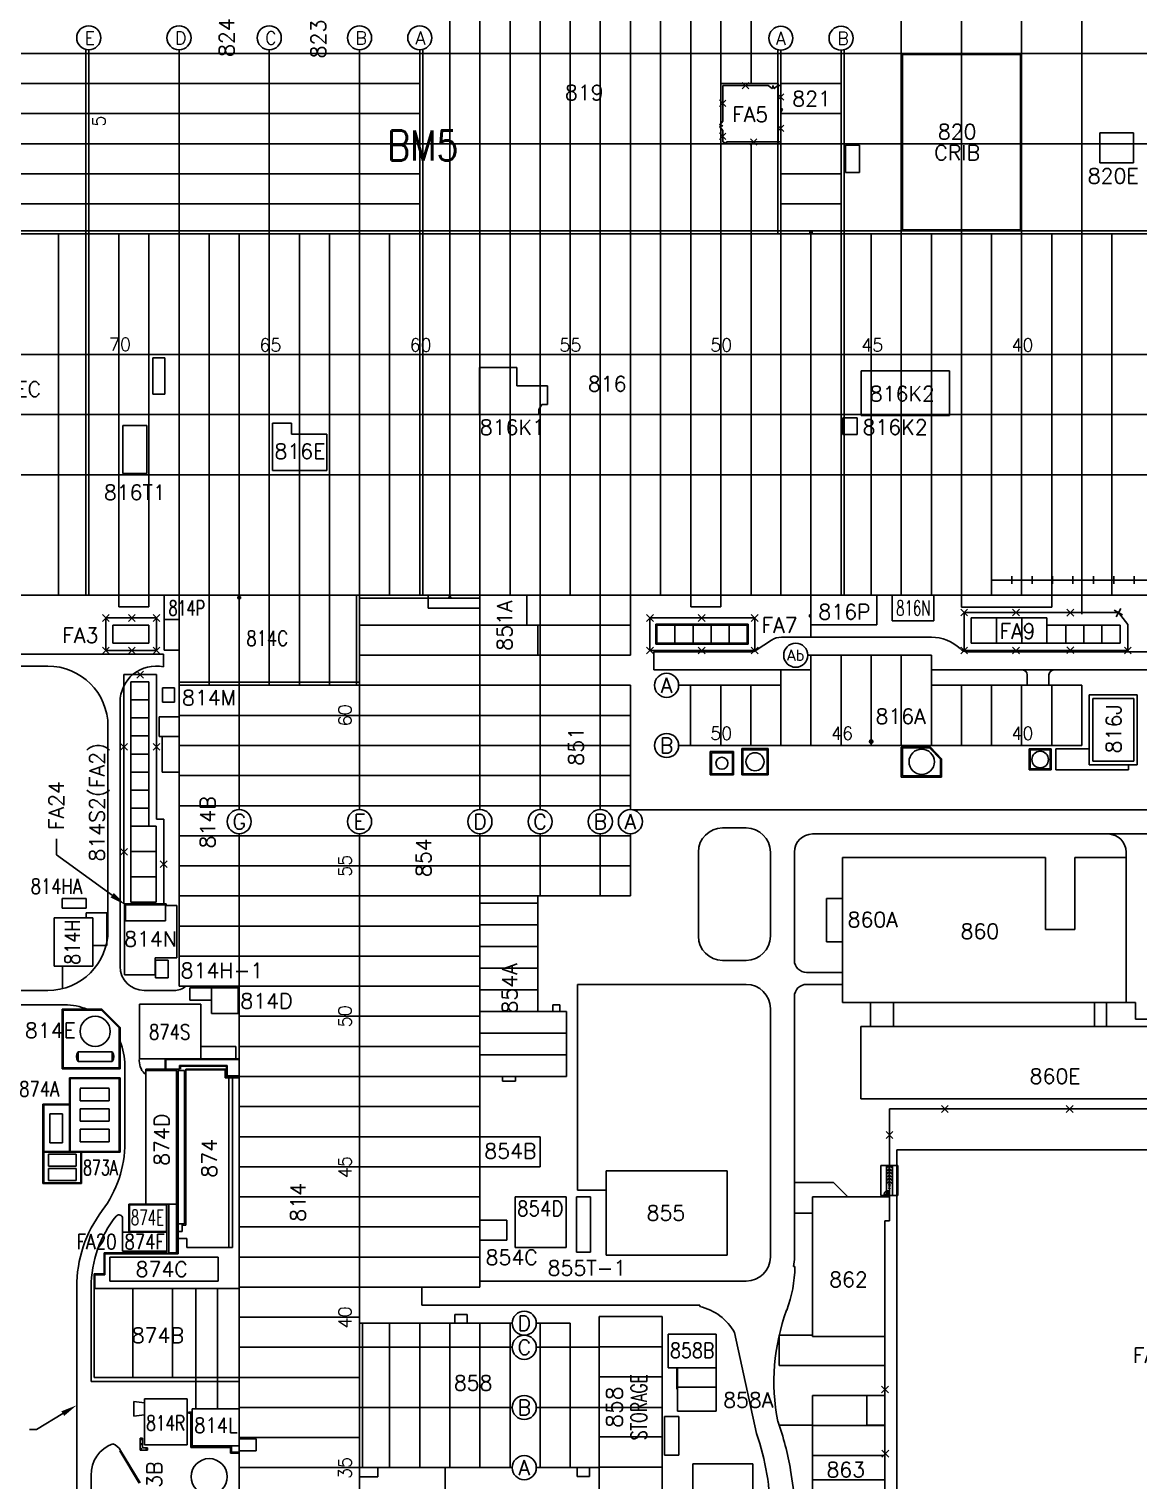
# Model space of a CAD drawing. Extents: x -16413 to 78405, y -232 to 83089.
# Drawn here: x 21473 to 32538, y 52197 to 66673 of the extents above; entities that cross this region are included whole.
import ezdxf
from ezdxf.enums import TextEntityAlignment as Align

# ---------------------------------------------------------------- set-up
doc = ezdxf.new("R2010")
doc.units = 0
doc.header["$LTSCALE"] = 350
doc.header["$MEASUREMENT"] = 0
for name, pattern in [('BACKGROUND$0$DASHED', [0.75, 0.5, -0.25]), ('CV0', [1, 1]), ('CV34', [1, 1])]:
    doc.linetypes.add(name, pattern=pattern)
doc.layers.get('0').update_dxf_attribs({"color": 3, "linetype": 'CONTINUOUS'})
doc.layers.add('BACKGROUND', color=7, linetype='CONTINUOUS')
doc.styles.add('SIMPLEX', font='SIMPLEX')

# ---------------------------------------------------------------- blocks, each defined once
blk = doc.blocks.new('RR', base_point=(-429.5, 670.3))
blk.add_line((-429.5, 674.1), (-429.5, 666.6))

msp = doc.modelspace()

# ---------------------------------------------------------------- linework, layer by layer
at = {"layer": 'BACKGROUND'}
for p, q in [((25668, 74530), (25668, 61030)), ((25968, 74530), (25968, 58891)), ((26268, 74530), (26268, 61030)), ((26568, 74530), (26568, 58891)), ((26868, 73930), (26868, 61030)), ((27168, 73930), (27168, 58891)), ((27468, 73930), (27468, 60430)), ((27768, 73930), (27768, 61030)), ((30168, 64630), (30168, 70930)), ((30768, 60910), (30768, 69130)), ((31368, 61030), (31368, 69130)), ((31968, 61030), (31968, 69130)), ((28071, 60914), (28071, 67329)), ((28371, 60914), (28371, 67445)), ((28671, 66130), (28671, 67445)), ((22038, 61030), (22038, 66469)), ((22068, 66465), (22068, 61030)), ((22968, 66465), (22968, 61030)), ((23868, 66465), (23868, 60130)), ((24768, 66465), (24768, 58891)), ((25368, 66465), (25368, 61030)), ((25368, 66465), (25368, 64630)), ((25398, 66469), (25398, 61030)), ((28938, 66465), (28938, 64630)), ((28968, 66462), (28968, 61030)), ((29568, 66462), (29568, 61030)), ((29598, 66465), (29598, 61030)), ((19284, 66430), (41505, 66430)), ((30180, 64672), (30180, 66418)), ((30180, 66418), (31356, 66418)), ((31356, 64672), (31356, 66418)), ((19368, 66130), (25368, 66130)), ((28371, 66130), (28941, 66130)), ((28583, 66142), (28647, 66078)), ((28647, 66141), (28583, 66078)), ((28934, 66027), (28998, 65963)), ((28998, 66026), (28934, 65963)), ((28941, 65530), (28941, 66130)), ((28968, 66130), (29568, 66130)), ((28356, 65966), (28420, 65902)), ((28420, 65965), (28356, 65902)), ((19368, 65830), (25368, 65830)), ((28968, 65830), (29568, 65830)), ((30768, 65722), (30768, 65338)), ((28356, 65637), (28420, 65573)), ((28420, 65636), (28356, 65573)), ((28727, 65579), (28663, 65516)), ((28664, 65580), (28727, 65516)), ((28934, 65715), (28998, 65651)), ((28998, 65714), (28934, 65651)), ((32484, 65638), (32148, 65638)), ((32148, 65638), (32148, 65338)), ((32484, 65338), (32484, 65638)), ((19284, 65530), (41514, 65530)), ((28671, 61030), (28671, 65530)), ((29613, 65514), (29613, 65244)), ((29751, 65514), (29613, 65514)), ((29751, 65244), (29751, 65514)), ((30576, 65530), (30960, 65530)), ((32148, 65338), (32484, 65338)), ((19368, 65230), (25368, 65230)), ((28968, 65230), (29568, 65230)), ((29613, 65244), (29751, 65244)), ((19368, 64930), (25368, 64930)), ((28968, 64930), (29568, 64930)), ((43714, 64630), (15870, 64630)), ((19368, 64660), (40968, 64660)), ((21768, 61030), (21768, 64630)), ((22368, 61030), (22368, 64630)), ((22668, 61030), (22668, 64630)), ((23268, 60130), (23268, 64630)), ((23568, 58891), (23568, 64630)), ((24168, 60130), (24168, 64630)), ((24468, 60130), (24468, 64630)), ((25068, 61030), (25068, 64630)), ((29256, 64656), (29259, 64656)), ((29256, 64656), (29256, 64640)), ((29256, 64640), (29280, 64640)), ((29259, 64656), (29259, 64640)), ((29259, 64655), (29277, 64655)), ((29259, 64653), (29277, 64653)), ((29268, 60610), (29268, 64630)), ((29277, 64656), (29280, 64656)), ((29277, 64656), (29277, 64640)), ((29280, 64656), (29280, 64640)), ((29868, 61030), (29868, 64630)), ((30168, 61030), (30168, 64630)), ((30180, 64672), (31356, 64672)), ((30468, 61030), (30468, 64630)), ((31068, 61030), (31068, 64630)), ((31668, 60910), (31668, 64630)), ((32268, 61030), (32268, 64630)), ((15984, 63430), (43714, 63430)), ((22707, 63394), (22827, 63394)), ((22707, 63034), (22707, 63394)), ((22827, 63034), (22827, 63394)), ((25962, 62830), (25962, 63298)), ((25962, 63298), (26337, 63298)), ((26337, 63298), (26337, 63115)), ((30649, 63265), (29769, 63265)), ((29769, 63265), (29769, 62821)), ((30649, 62821), (30649, 63265)), ((22707, 63034), (22827, 63034)), ((26337, 63115), (26643, 63115)), ((26643, 63115), (26643, 62929)), ((15984, 62830), (42468, 62830)), ((26586, 62929), (26556, 62881)), ((26556, 62881), (26556, 62830)), ((26643, 62929), (26586, 62929)), ((22407, 62722), (22647, 62722)), ((22407, 62242), (22407, 62722)), ((22647, 62242), (22647, 62722)), ((29586, 62798), (29586, 62630)), ((29730, 62798), (29586, 62798)), ((29730, 62630), (29730, 62798)), ((29769, 62821), (30649, 62821)), ((29586, 62630), (29730, 62630)), ((15984, 62230), (42468, 62230)), ((22407, 62242), (22647, 62242)), ((31068, 61180), (42468, 61180)), ((31968, 61222), (31968, 60838)), ((15984, 61030), (42546, 61030)), ((16068, 61030), (42468, 61030)), ((22368, 61030), (22368, 60914)), ((22668, 61030), (22668, 60914)), ((22821, 61030), (22821, 60479)), ((22968, 61030), (22968, 57130)), ((22968, 61030), (22968, 57130)), ((23556, 60996), (23556, 61011)), ((23556, 61011), (23580, 61011)), ((23556, 60996), (23559, 60996)), ((23559, 60996), (23559, 61011)), ((23559, 60998), (23577, 60998)), ((23559, 60997), (23577, 60997)), ((23577, 60996), (23577, 61011)), ((23577, 60996), (23580, 60996)), ((23580, 60996), (23580, 61011)), ((24738, 60130), (24738, 61030)), ((24768, 61000), (25968, 61000)), ((25452, 60898), (25452, 61030)), ((25658, 60998), (25658, 61013)), ((25678, 61013), (25658, 61013)), ((25659, 60998), (25658, 60998)), ((25659, 60998), (25659, 61013)), ((25677, 61000), (25659, 61000)), ((25677, 60999), (25659, 60999)), ((25677, 60998), (25677, 61013)), ((25678, 60998), (25677, 60998)), ((25678, 60998), (25678, 61013)), ((26434, 61030), (26434, 60730)), ((29924, 60734), (29924, 61030)), ((30076, 60774), (30076, 61030)), ((30492, 60774), (30492, 61030)), ((31776, 61030), (32160, 61030)), ((22205, 60768), (22273, 60836)), ((22273, 60768), (22205, 60836)), ((22239, 60802), (22743, 60802)), ((22239, 60802), (22239, 60478)), ((22368, 60914), (22668, 60914)), ((22463, 60768), (22531, 60836)), ((22531, 60768), (22463, 60836)), ((22777, 60768), (22709, 60836)), ((22709, 60768), (22777, 60836)), ((22743, 60802), (22743, 60478)), ((25968, 60898), (25452, 60898)), ((27697, 60768), (27629, 60836)), ((27629, 60768), (27697, 60836)), ((27663, 60802), (28707, 60802)), ((27663, 60802), (27663, 60478)), ((28071, 60914), (28371, 60914)), ((28213, 60767), (28145, 60835)), ((28145, 60767), (28213, 60835)), ((28673, 60768), (28740, 60836)), ((28740, 60768), (28673, 60836)), ((28707, 60802), (28707, 60478)), ((29252, 60832), (29268, 60832)), ((29252, 60832), (29252, 60832)), ((29252, 60832), (29268, 60832)), ((29252, 60813), (29252, 60814)), ((29252, 60814), (29268, 60814)), ((29252, 60813), (29268, 60813)), ((29253, 60814), (29253, 60832)), ((29255, 60814), (29255, 60832)), ((29268, 60813), (29268, 60832)), ((30762, 60822), (30830, 60890)), ((30830, 60822), (30762, 60890)), ((31668, 60910), (30768, 60910)), ((30796, 60856), (30796, 60478)), ((32333, 60856), (30796, 60856)), ((30864, 60802), (31620, 60802)), ((30864, 60550), (30864, 60802)), ((31118, 60550), (31118, 60802)), ((31278, 60822), (31346, 60890)), ((31346, 60822), (31278, 60890)), ((31370, 60550), (31370, 60802)), ((31620, 60802), (31620, 60550)), ((31819, 60821), (31887, 60889)), ((31887, 60821), (31819, 60889)), ((32375, 60832), (32292, 60880)), ((32309, 60814), (32357, 60897)), ((32333, 60856), (32427, 60736)), ((22308, 60730), (22308, 60550)), ((22308, 60730), (22308, 60550)), ((22308, 60730), (22668, 60730)), ((22308, 60730), (22668, 60730)), ((22668, 60730), (22668, 60550)), ((22668, 60730), (22668, 60550)), ((22821, 60785), (22968, 60785)), ((24768, 60730), (27468, 60730)), ((26544, 60730), (26544, 60430)), ((27722, 60740), (27722, 60540)), ((27722, 60740), (28642, 60740)), ((27732, 60730), (27732, 60550)), ((27732, 60730), (28632, 60730)), ((27912, 60740), (27912, 60540)), ((28092, 60740), (28092, 60540)), ((28272, 60740), (28272, 60540)), ((28452, 60740), (28452, 60540)), ((28632, 60730), (28632, 60550)), ((28642, 60740), (28642, 60540)), ((29268, 60734), (29924, 60734)), ((30076, 60774), (30492, 60774)), ((31620, 60730), (32349, 60730)), ((31809, 60730), (31809, 60550)), ((31989, 60730), (31989, 60550)), ((32169, 60730), (32169, 60550)), ((32349, 60730), (32349, 60550)), ((32427, 60478), (32427, 60736)), ((22273, 60444), (22205, 60512)), ((22205, 60444), (22273, 60512)), ((22308, 60550), (22668, 60550)), ((22308, 60550), (22668, 60550)), ((22531, 60444), (22463, 60512)), ((22463, 60444), (22531, 60512)), ((22709, 60444), (22777, 60512)), ((22777, 60444), (22709, 60512)), ((27629, 60444), (27697, 60512)), ((27697, 60444), (27629, 60512)), ((27722, 60540), (28642, 60540)), ((27732, 60550), (28632, 60550)), ((28145, 60443), (28213, 60511)), ((28213, 60443), (28145, 60511)), ((28740, 60444), (28673, 60512)), ((28673, 60444), (28740, 60512)), ((28723, 60480), (28876, 60580)), ((28974, 60610), (30468, 60610)), ((30830, 60444), (30762, 60512)), ((30762, 60444), (30830, 60512)), ((30864, 60550), (32349, 60550)), ((31346, 60444), (31278, 60512)), ((31278, 60444), (31346, 60512)), ((31887, 60447), (31819, 60515)), ((31819, 60447), (31887, 60515)), ((32393, 60444), (32461, 60512)), ((32461, 60444), (32393, 60512)), ((18999, 60442), (22812, 60442)), ((22239, 60478), (22743, 60478)), ((22812, 60442), (22812, 60314)), ((22821, 60479), (22968, 60479)), ((24768, 60430), (27468, 60430)), ((27663, 60478), (28707, 60478)), ((27701, 60286), (27701, 60465)), ((28673, 60465), (27701, 60465)), ((29237, 60430), (30468, 60430)), ((29268, 59530), (29268, 60430)), ((29568, 59530), (29568, 60430)), ((29868, 60430), (29868, 59530)), ((30168, 60430), (30168, 59530)), ((30468, 60430), (30468, 59530)), ((32427, 60478), (30796, 60478)), ((33881, 60463), (30838, 60463)), ((18999, 60322), (21660, 60322)), ((22419, 60237), (22743, 60237)), ((22419, 60237), (22419, 57951)), ((22615, 60203), (22547, 60271)), ((22547, 60203), (22615, 60271)), ((22743, 60237), (22743, 58797)), ((29268, 60286), (27701, 60286)), ((28968, 59530), (28968, 60286)), ((35491, 60283), (30468, 60283)), ((31425, 60130), (31425, 60235)), ((31641, 60130), (31641, 60235)), ((22488, 60165), (22668, 60165)), ((22488, 60165), (22488, 57969)), ((22668, 60165), (22668, 58725)), ((22803, 60105), (22923, 60105)), ((22803, 60105), (22803, 59961)), ((22923, 60105), (22923, 59961)), ((22968, 60160), (24768, 60160)), ((22968, 60130), (27468, 60130)), ((27468, 60130), (27468, 58891)), ((28968, 60130), (27949, 60130)), ((28068, 60130), (28068, 59530)), ((28368, 60130), (28368, 59530)), ((28668, 60130), (28668, 59530)), ((31968, 60130), (30468, 60130)), ((30768, 60130), (30768, 59530)), ((31068, 60130), (31068, 59530)), ((31368, 60130), (31368, 59530)), ((31668, 60130), (31668, 59530)), ((31968, 60130), (31968, 59530)), ((22380, 59962), (22380, 57328)), ((22488, 59985), (22668, 59985)), ((22803, 59961), (22923, 59961)), ((32040, 60034), (32520, 60034)), ((32040, 60034), (32040, 59338)), ((32078, 59998), (32486, 59998)), ((32078, 59998), (32078, 59374)), ((32486, 59374), (32486, 59998)), ((32520, 59338), (32520, 60034)), ((22488, 59805), (22668, 59805)), ((22770, 59817), (22770, 59619)), ((22968, 59817), (22770, 59817)), ((22968, 59830), (27468, 59830)), ((22260, 59722), (22260, 57688)), ((22453, 59483), (22385, 59551)), ((22385, 59483), (22453, 59551)), ((22488, 59625), (22668, 59625)), ((22709, 59483), (22777, 59551)), ((22777, 59483), (22709, 59551)), ((22770, 59619), (22800, 59619)), ((22800, 59619), (22800, 59265)), ((22800, 59619), (22968, 59619)), ((22968, 59530), (27468, 59530)), ((31968, 59530), (27949, 59530)), ((28842, 59500), (28578, 59500)), ((28578, 59500), (28578, 59236)), ((28842, 59500), (28842, 59236)), ((29854, 59572), (29850, 59573)), ((29856, 59563), (29853, 59561)), ((29859, 59580), (29856, 59584)), ((29859, 59559), (29859, 59555)), ((29860, 59555), (29859, 59555)), ((29860, 59559), (29860, 59555)), ((29876, 59557), (29860, 59557)), ((29876, 59556), (29860, 59556)), ((29868, 59584), (29868, 59588)), ((29876, 59559), (29876, 59555)), ((29877, 59555), (29876, 59555)), ((29877, 59580), (29880, 59584)), ((29877, 59559), (29877, 59555)), ((29880, 59563), (29883, 59561)), ((29882, 59572), (29887, 59573)), ((30168, 59515), (30168, 59215)), ((30459, 59515), (30168, 59515)), ((30180, 59507), (30180, 59227)), ((30450, 59507), (30180, 59507)), ((30450, 59507), (30558, 59393)), ((30459, 59515), (30570, 59397)), ((31442, 59497), (31442, 59286)), ((31663, 59497), (31442, 59497)), ((31663, 59497), (31663, 59286)), ((32040, 59497), (31708, 59497)), ((31708, 59497), (31708, 59286)), ((22488, 59445), (22668, 59445)), ((28263, 59470), (28263, 59236)), ((28263, 59470), (28497, 59470)), ((28275, 59458), (28275, 59248)), ((28275, 59458), (28485, 59458)), ((28485, 59458), (28485, 59248)), ((28497, 59470), (28497, 59236)), ((28830, 59488), (28590, 59488)), ((28590, 59488), (28590, 59248)), ((28830, 59488), (28830, 59248)), ((30558, 59393), (30558, 59227)), ((30570, 59397), (30570, 59215)), ((31453, 59486), (31453, 59297)), ((31652, 59486), (31453, 59486)), ((31652, 59486), (31652, 59297)), ((32486, 59374), (32078, 59374)), ((22488, 59265), (22668, 59265)), ((22800, 59265), (22968, 59265)), ((22968, 59230), (27468, 59230)), ((28263, 59236), (28497, 59236)), ((28275, 59248), (28485, 59248)), ((28842, 59236), (28578, 59236)), ((28830, 59248), (28590, 59248)), ((30570, 59215), (30168, 59215)), ((30558, 59227), (30180, 59227)), ((31663, 59286), (31442, 59286)), ((31652, 59297), (31453, 59297)), ((32432, 59286), (31708, 59286)), ((32520, 59338), (32040, 59338)), ((32432, 59338), (32432, 59286)), ((22488, 59085), (22668, 59085)), ((22968, 58930), (27468, 58930)), ((22488, 58905), (22668, 58905)), ((22815, 58797), (22743, 58797)), ((22815, 58797), (22815, 57951)), ((27498, 58888), (43308, 58888)), ((22488, 58725), (22740, 58725)), ((22668, 58725), (22740, 58725)), ((22740, 58725), (22740, 57969)), ((22968, 58630), (27468, 58630)), ((23568, 47560), (23568, 58651)), ((24768, 58651), (24768, 43900)), ((25968, 58651), (25968, 54130)), ((26568, 58651), (26568, 58030)), ((27168, 58651), (27168, 58030)), ((27468, 58651), (27468, 58030)), ((28623, 58708), (28386, 58708)), ((29283, 58648), (38060, 58648)), ((21747, 58441), (21747, 58598)), ((22385, 58436), (22453, 58504)), ((22453, 58436), (22385, 58504)), ((22302, 58037), (21747, 58441)), ((22488, 58473), (22740, 58473)), ((22849, 58313), (22781, 58381)), ((22781, 58313), (22849, 58381)), ((28146, 58468), (28146, 57628)), ((28863, 58468), (28863, 57628)), ((29103, 58468), (29103, 57388)), ((29583, 58414), (29583, 56968)), ((29583, 58414), (31605, 58414)), ((31605, 58414), (31605, 57694)), ((32409, 58414), (31899, 58414)), ((31899, 57694), (31899, 58414)), ((32409, 58468), (32409, 56968)), ((22488, 58221), (22740, 58221)), ((22968, 58330), (27468, 58330)), ((22419, 57951), (22841, 57951)), ((22424, 57783), (22424, 57951)), ((22433, 57783), (22433, 57942)), ((22433, 57942), (22832, 57942)), ((22488, 57969), (22740, 57969)), ((22832, 57942), (22832, 57935)), ((22832, 57935), (22946, 57935)), ((22832, 57783), (22832, 57935)), ((22841, 57951), (22841, 57935)), ((22946, 57935), (22946, 57413)), ((22968, 58030), (27468, 58030)), ((25968, 57958), (26544, 57958)), ((26544, 58030), (26544, 56878)), ((29424, 58006), (29583, 58006)), ((29424, 57574), (29424, 58006)), ((21724, 57813), (22110, 57813)), ((21724, 57813), (21724, 57331)), ((22044, 57861), (22248, 57861)), ((22044, 57813), (22044, 57861)), ((22110, 57813), (22110, 57331)), ((22248, 57861), (22248, 57537)), ((22424, 57245), (22424, 57783)), ((22424, 57783), (22832, 57783)), ((22968, 57730), (25968, 57730)), ((25968, 57742), (26544, 57742)), ((31605, 57694), (31899, 57694)), ((22248, 57537), (22110, 57537)), ((25968, 57526), (26544, 57526)), ((29424, 57574), (29583, 57574)), ((21724, 57331), (22110, 57331)), ((21807, 57331), (21807, 57106)), ((22729, 57413), (22729, 57245)), ((22946, 57413), (22729, 57413)), ((22860, 57390), (22732, 57390)), ((22732, 57390), (22732, 57214)), ((22860, 57390), (22732, 57390)), ((22732, 57390), (22732, 57214)), ((22860, 57390), (22860, 57214)), ((22860, 57390), (22860, 57214)), ((22968, 57430), (25968, 57430)), ((28623, 57388), (28386, 57388)), ((22729, 57245), (22424, 57245)), ((22732, 57214), (22860, 57214)), ((22732, 57214), (22860, 57214)), ((25968, 57310), (26544, 57310)), ((29223, 57268), (29583, 57268)), ((15768, 57088), (21660, 57088)), ((22620, 57088), (22919, 57088)), ((22968, 57130), (25968, 57130)), ((23076, 57114), (23076, 56991)), ((23076, 57114), (23559, 57114)), ((23291, 56859), (23291, 57114)), ((23559, 57114), (23559, 56859)), ((25968, 57094), (26544, 57094)), ((26942, 57148), (26942, 55096)), ((28623, 57148), (26942, 57148)), ((29223, 57148), (29583, 57148)), ((19710, 56944), (21828, 56944)), ((21804, 56900), (22198, 56900)), ((21804, 56900), (21804, 56308)), ((21812, 56892), (22195, 56892)), ((21812, 56892), (22195, 56892)), ((21812, 56892), (21812, 56316)), ((22195, 56892), (22372, 56714)), ((22198, 56900), (22380, 56718)), ((22575, 56951), (23185, 56951)), ((22575, 56407), (22575, 56951)), ((23076, 56991), (23291, 56991)), ((23185, 56951), (23185, 56407)), ((26766, 56944), (26694, 56944)), ((26694, 56944), (26694, 56878)), ((26766, 56944), (26766, 56878)), ((28863, 56908), (28863, 54430)), ((29103, 57028), (29103, 54430)), ((29583, 56968), (32505, 56968)), ((29862, 56728), (29862, 56968)), ((30090, 56728), (30090, 56968)), ((32094, 56968), (32094, 56728)), ((32214, 56968), (32214, 56728)), ((32505, 56968), (32505, 56800)), ((23559, 56859), (23291, 56859)), ((23568, 56830), (25968, 56830)), ((26832, 56878), (25968, 56878)), ((26832, 56878), (26832, 56230)), ((32505, 56800), (32769, 56800)), ((22372, 56714), (22372, 56316)), ((22380, 56718), (22380, 56308)), ((25968, 56662), (26832, 56662)), ((29766, 56728), (33726, 56728)), ((29766, 56728), (29766, 56008)), ((21964, 56476), (21964, 56380)), ((21964, 56476), (22300, 56476)), ((21964, 56476), (21964, 56380)), ((21964, 56476), (22300, 56476)), ((22300, 56476), (22300, 56380)), ((22300, 56476), (22300, 56380)), ((23536, 56530), (23185, 56530)), ((23536, 56530), (23536, 56407)), ((23568, 56530), (25968, 56530)), ((21812, 56316), (22372, 56316)), ((21964, 56380), (22300, 56380)), ((21964, 56380), (22300, 56380)), ((22428, 56344), (22428, 55570)), ((22572, 56385), (22572, 56400)), ((23185, 56407), (22575, 56407)), ((22830, 56407), (22830, 56303)), ((23568, 56407), (22830, 56407)), ((22830, 56407), (23536, 56407)), ((22830, 56303), (22830, 56407)), ((22838, 56399), (22838, 56303)), ((23568, 56399), (22838, 56399)), ((22974, 56341), (22974, 56303)), ((23448, 56341), (22974, 56341)), ((22982, 56333), (22982, 56303)), ((23440, 56333), (22982, 56333)), ((23440, 56230), (23440, 56333)), ((23448, 56238), (23448, 56341)), ((25968, 56446), (26832, 56446)), ((21804, 56308), (22380, 56308)), ((21804, 56308), (22380, 56308)), ((21876, 56218), (22380, 56218)), ((21876, 56218), (21876, 55482)), ((21876, 56218), (21876, 55482)), ((21884, 56210), (22372, 56210)), ((21884, 56210), (21884, 55482)), ((22372, 56210), (22372, 55482)), ((22380, 56218), (22380, 55474)), ((22637, 56303), (22637, 56247)), ((22637, 56303), (22830, 56303)), ((22637, 56290), (22943, 56290)), ((22637, 56290), (22943, 56290)), ((22637, 56290), (22637, 54957)), ((22637, 56290), (22637, 54957)), ((22830, 56303), (22974, 56303)), ((22943, 56303), (22943, 54473)), ((22943, 56290), (22943, 55012)), ((22943, 56290), (22943, 55012)), ((22958, 56290), (23024, 56290)), ((22958, 56290), (23024, 56290)), ((22958, 56290), (22958, 54461)), ((23024, 56290), (23024, 54760)), ((23036, 56303), (23434, 56303)), ((23036, 56303), (23036, 54748)), ((23036, 56303), (23036, 54748)), ((23036, 56297), (23428, 56297)), ((23428, 56218), (23428, 56297)), ((23428, 56218), (23568, 56218)), ((23434, 56224), (23434, 56303)), ((23434, 56224), (23568, 56224)), ((23440, 56230), (23568, 56230)), ((23448, 56238), (23568, 56238)), ((23466, 56218), (23466, 54526)), ((23502, 56218), (23502, 54526)), ((23568, 56230), (26832, 56230)), ((26193, 56230), (26193, 56182)), ((26193, 56182), (26322, 56182)), ((26322, 56230), (26322, 56182)), ((21984, 56113), (22272, 56113)), ((21984, 56110), (21984, 55987)), ((22272, 56110), (22272, 55987)), ((21612, 55954), (21876, 55954)), ((21612, 55954), (21612, 55474)), ((21620, 55946), (21876, 55946)), ((21620, 55946), (21620, 55482)), ((21984, 55987), (22272, 55987)), ((21984, 55909), (21984, 55783)), ((21984, 55909), (22272, 55909)), ((22272, 55906), (22272, 55783)), ((23568, 55930), (25968, 55930)), ((29766, 56008), (33726, 56008)), ((30050, 55906), (30050, 55030)), ((30636, 55872), (30568, 55940)), ((30568, 55872), (30636, 55940)), ((31813, 55872), (31881, 55940)), ((31881, 55872), (31813, 55940)), ((31914, 56008), (32682, 56008)), ((21681, 55858), (21807, 55858)), ((21681, 55858), (21681, 55570)), ((21807, 55858), (21807, 55570)), ((21984, 55783), (22272, 55783)), ((21984, 55705), (21984, 55579)), ((21984, 55705), (22272, 55705)), ((22272, 55705), (22272, 55579)), ((23568, 55630), (26568, 55630)), ((26568, 55630), (26568, 55330)), ((26568, 55630), (26568, 55330)), ((30085, 55612), (30017, 55680)), ((30017, 55612), (30085, 55680)), ((21612, 55474), (21612, 55162)), ((21612, 55474), (22380, 55474)), ((21620, 55482), (21876, 55482)), ((21620, 55474), (21620, 55170)), ((21942, 55456), (21666, 55456)), ((21666, 55456), (21666, 55336)), ((21681, 55570), (21807, 55570)), ((21884, 55482), (22372, 55482)), ((21942, 55456), (21942, 55336)), ((21984, 55579), (22272, 55579)), ((21988, 55170), (21988, 55474)), ((21996, 55162), (21996, 55474)), ((30123, 55498), (30123, 51130)), ((30123, 55498), (36528, 55498)), ((21942, 55336), (21666, 55336)), ((21666, 55312), (21666, 55192)), ((21942, 55312), (21666, 55312)), ((21942, 55312), (21942, 55192)), ((23568, 55330), (26568, 55330)), ((29966, 55344), (29966, 55044)), ((30134, 55344), (29966, 55344)), ((30020, 55344), (30020, 55044)), ((30048, 55306), (30025, 55292)), ((30049, 55304), (30026, 55291)), ((30051, 55333), (30049, 55333)), ((30049, 55307), (30049, 55333)), ((30051, 55301), (30049, 55301)), ((30049, 55277), (30049, 55301)), ((30050, 55304), (30073, 55291)), ((30051, 55307), (30051, 55333)), ((30051, 55306), (30074, 55292)), ((30051, 55277), (30051, 55301)), ((30080, 55344), (30080, 55044)), ((30134, 55344), (30134, 55044)), ((21612, 55162), (21996, 55162)), ((21620, 55170), (21988, 55170)), ((21942, 55192), (21666, 55192)), ((27227, 55288), (28431, 55288)), ((27227, 55288), (27227, 54448)), ((28431, 55288), (28431, 54448)), ((29103, 55174), (29493, 55174)), ((29493, 55174), (29637, 55030)), ((30025, 55292), (30026, 55291)), ((30048, 55244), (30025, 55230)), ((30025, 55230), (30026, 55229)), ((30048, 55182), (30025, 55168)), ((30025, 55168), (30026, 55167)), ((30049, 55242), (30026, 55229)), ((30049, 55180), (30026, 55167)), ((30049, 55245), (30049, 55271)), ((30051, 55271), (30049, 55271)), ((30049, 55215), (30049, 55239)), ((30051, 55239), (30049, 55239)), ((30049, 55183), (30049, 55209)), ((30051, 55209), (30049, 55209)), ((30049, 55153), (30049, 55177)), ((30051, 55177), (30049, 55177)), ((30050, 55242), (30073, 55229)), ((30050, 55180), (30073, 55167)), ((30051, 55245), (30051, 55271)), ((30051, 55244), (30074, 55230)), ((30051, 55215), (30051, 55239)), ((30051, 55183), (30051, 55209)), ((30051, 55182), (30074, 55168)), ((30051, 55153), (30051, 55177)), ((30073, 55291), (30074, 55292)), ((30073, 55229), (30074, 55230)), ((30073, 55167), (30074, 55168)), ((23568, 55030), (25968, 55030)), ((26320, 55030), (26320, 54526)), ((26826, 55030), (26320, 55030)), ((26826, 54526), (26826, 55030)), ((26929, 55030), (26929, 54478)), ((26929, 55030), (27071, 55030)), ((26942, 55096), (27227, 55096)), ((27071, 55030), (27071, 54478)), ((29283, 55030), (29283, 53638)), ((29283, 55030), (30051, 55030)), ((30134, 55044), (29966, 55044)), ((30034, 55055), (30034, 55091)), ((30034, 55091), (30046, 55091)), ((30046, 55055), (30034, 55055)), ((30046, 55091), (30046, 55055)), ((30051, 55132), (30054, 55132)), ((30051, 55030), (30051, 54790)), ((22469, 54957), (22469, 54677)), ((22469, 54957), (22943, 54957)), ((22475, 54951), (22475, 54683)), ((22475, 54951), (22842, 54951)), ((22842, 54951), (22842, 54683)), ((22848, 54957), (22848, 54677)), ((22848, 54957), (22848, 54461)), ((22848, 54957), (22848, 54677)), ((22848, 54957), (22848, 54487)), ((22866, 54957), (22866, 54473)), ((22866, 54957), (22866, 54473)), ((29103, 54868), (29283, 54868)), ((22406, 54487), (22406, 54815)), ((22958, 54760), (23024, 54760)), ((23000, 54760), (23000, 54684)), ((23000, 54748), (23036, 54748)), ((23568, 54730), (25968, 54730)), ((25968, 54799), (26237, 54799)), ((26237, 54598), (26237, 54799)), ((30051, 54790), (30003, 54790)), ((30003, 54790), (30003, 53350)), ((22406, 54677), (22848, 54677)), ((22475, 54683), (22842, 54683)), ((22958, 54684), (23000, 54684)), ((23047, 54616), (22958, 54616)), ((23047, 54526), (23047, 54616)), ((25968, 54598), (26237, 54598)), ((22222, 54473), (22222, 54262)), ((22848, 54473), (22222, 54473)), ((22230, 54461), (22230, 54254)), ((22848, 54461), (22230, 54461)), ((22406, 54487), (22848, 54487)), ((22848, 54461), (22958, 54461)), ((22866, 54473), (22943, 54473)), ((22866, 54473), (22943, 54473)), ((23502, 54526), (23047, 54526)), ((26320, 54526), (26826, 54526)), ((26929, 54478), (27071, 54478)), ((27227, 54448), (28431, 54448)), ((22278, 54430), (22278, 54190)), ((23358, 54430), (22278, 54430)), ((23358, 54430), (23358, 54190)), ((23568, 54430), (25968, 54430)), ((29107, 54334), (29095, 54334)), ((22122, 54262), (22222, 54262)), ((22122, 53230), (22122, 54262)), ((22129, 54254), (22230, 54254)), ((22130, 54115), (22130, 54254)), ((22278, 54190), (23358, 54190)), ((25968, 54190), (28623, 54190)), ((21948, 54130), (21948, 50416)), ((22092, 54130), (22092, 53188)), ((22122, 54115), (23568, 54115)), ((22506, 54115), (22506, 53230)), ((22902, 54115), (22902, 53230)), ((23136, 52916), (23136, 54115)), ((23352, 52916), (23352, 54115)), ((23568, 54130), (25968, 54130)), ((25390, 53950), (25390, 54130)), ((28161, 53950), (25390, 53950)), ((25717, 53857), (25839, 53857)), ((25717, 53770), (25717, 53857)), ((25839, 53770), (25839, 53857)), ((28161, 53938), (28161, 53950)), ((23568, 53830), (24768, 53830)), ((26290, 53770), (24768, 53770)), ((24798, 52330), (24798, 53770)), ((25068, 52330), (25068, 53770)), ((25368, 52330), (25368, 53770)), ((25668, 52330), (25668, 53770)), ((25968, 52330), (25968, 53770)), ((26268, 52330), (26268, 53770)), ((26868, 53770), (26530, 53770)), ((26568, 52330), (26568, 53770)), ((26868, 52330), (26868, 53770)), ((27156, 53836), (27783, 53836)), ((27156, 53836), (27156, 52036)), ((27783, 53836), (27783, 52036)), ((27843, 53326), (27843, 53662)), ((27843, 53662), (28323, 53662)), ((28323, 52894), (28323, 53662)), ((28505, 53678), (28726, 52670)), ((28950, 53650), (29283, 53650)), ((28950, 53350), (28950, 53650)), ((29283, 53638), (30003, 53638)), ((23568, 53530), (26290, 53530)), ((26530, 53530), (26868, 53530)), ((27156, 53530), (26868, 53530)), ((27156, 53530), (26868, 53530)), ((27156, 53536), (27783, 53536)), ((27843, 53326), (28323, 53326)), ((27931, 53114), (27931, 53326)), ((27939, 52894), (27939, 53326)), ((28950, 53350), (30003, 53350)), ((30005, 53350), (30005, 51130)), ((22092, 53188), (23568, 53188)), ((22122, 53230), (23568, 53230)), ((23568, 53230), (24768, 53230)), ((27156, 53236), (27783, 53236)), ((27939, 53134), (28323, 53134)), ((30040, 53075), (29972, 53143)), ((29972, 53075), (30040, 53143)), ((22517, 52844), (22517, 52988)), ((22517, 52988), (22625, 52976)), ((22625, 53015), (23050, 53015)), ((22625, 52558), (22625, 53015)), ((23050, 53015), (23050, 52558)), ((27931, 53114), (27939, 53114)), ((29283, 53050), (30003, 53050)), ((29283, 53050), (29283, 51490)), ((29826, 53050), (29826, 52754)), ((30003, 52754), (30003, 53050)), ((30003, 53050), (30003, 51490)), ((21809, 52869), (21547, 52711)), ((22517, 52844), (22625, 52856)), ((23062, 52874), (23062, 52882)), ((23062, 52882), (23095, 52882)), ((23062, 52874), (23087, 52874)), ((23087, 52874), (23087, 52532)), ((23095, 52882), (23095, 52540)), ((23100, 52916), (23568, 52916)), ((23100, 52916), (23100, 52548)), ((23568, 52930), (26290, 52930)), ((26530, 52930), (27783, 52930)), ((27807, 52840), (27951, 52840)), ((27807, 52840), (27807, 52456)), ((28323, 52894), (27939, 52894)), ((27951, 52840), (27951, 52456)), ((21478, 52711), (21547, 52711)), ((29283, 52754), (28945, 52754)), ((29283, 52750), (30003, 52750)), ((29826, 52754), (30003, 52754)), ((22605, 52624), (22581, 52624)), ((22581, 52504), (22581, 52624)), ((22605, 52528), (22605, 52624)), ((23050, 52558), (22625, 52558)), ((23568, 52630), (24768, 52630)), ((27156, 52636), (27783, 52636)), ((22386, 52502, 1), (22378, 52497, 1)), ((22572, 52175), (22378, 52497)), ((22580, 52179), (22386, 52502)), ((22581, 52504), (22653, 52504)), ((22605, 52528), (22653, 52528)), ((22653, 52504), (22653, 52528)), ((23482, 52532), (23087, 52532)), ((23490, 52540), (23095, 52540)), ((23100, 52548), (23568, 52548)), ((23482, 52532), (23482, 52476)), ((23568, 52476), (23482, 52476)), ((23490, 52540), (23490, 52484)), ((23568, 52484), (23490, 52484)), ((27807, 52456), (27951, 52456)), ((29283, 52450), (30003, 52450)), ((30043, 52435), (29975, 52503)), ((29975, 52435), (30043, 52503)), ((23568, 52330), (26290, 52330)), ((24950, 52330), (24950, 52239)), ((25620, 52330), (25620, 51016)), ((26530, 52330), (27156, 52330)), ((26937, 52330), (26937, 52243)), ((27059, 52330), (27059, 52243)), ((27156, 52336), (27783, 52336)), ((28089, 52369), (28689, 52369)), ((28089, 52369), (28089, 51169)), ((28689, 52369), (28689, 51169)), ((29065, 52304), (29187, 51502)), ((22092, 52252), (22092, 50416)), ((24950, 52239), (24768, 52239)), ((26937, 52243), (27059, 52243)), ((30003, 52210), (29283, 52210))]:
    msp.add_line(p, q, dxfattribs=at)
at = {"layer": 'BACKGROUND', "ltscale": 3}
for p, q in [((28388, 66110), (28843, 66110)), ((28388, 65756), (28388, 66110)), ((28843, 66110), (28880, 66080)), ((28937, 66110), (28901, 66080)), ((28937, 66110), (28966, 66110)), ((28966, 65879), (28966, 66110)), ((28966, 65842), (28983, 65875)), ((28388, 65756), (28361, 65718)), ((28966, 65549), (28966, 65842)), ((28388, 65663), (28360, 65700)), ((28388, 65548), (28388, 65663)), ((28388, 65548), (28422, 65531)), ((28426, 65548), (28965, 65548))]:
    msp.add_line(p, q, dxfattribs=at)
at = {"layer": 'BACKGROUND', "linetype": 'CV0'}
for p, q in [((23899, 62745), (24091, 62745)), ((23899, 62273), (23899, 62745)), ((24091, 62633), (24091, 62745)), ((24443, 62633), (24091, 62633)), ((24443, 62273), (24443, 62633)), ((23899, 62273), (24443, 62273)), ((23568, 52618), (23736, 52618)), ((23736, 52618), (23736, 52498)), ((23736, 52498), (23568, 52498))]:
    msp.add_line(p, q, dxfattribs=at)
at = {"layer": 'BACKGROUND', "linetype": 'CV34'}
for p, q in [((21804, 58005), (22044, 58005)), ((21804, 57909), (21804, 58005)), ((21804, 57909), (22044, 57909)), ((22044, 57909), (22044, 58005)), ((30050, 55906), (33886, 55906))]:
    msp.add_line(p, q, dxfattribs=at)
at = {"layer": 'BACKGROUND', "linetype": 'Continuous'}
for p, q in [((30024, 55319), (30023, 55320)), ((30075, 55319), (30077, 55320)), ((30024, 55257), (30023, 55258)), ((30024, 55195), (30023, 55196)), ((30044, 55274), (30044, 55277)), ((30056, 55277), (30044, 55277)), ((30056, 55274), (30044, 55274)), ((30056, 55215), (30044, 55215)), ((30044, 55212), (30044, 55215)), ((30056, 55212), (30044, 55212)), ((30053, 55274), (30046, 55274)), ((30053, 55212), (30046, 55212)), ((30056, 55274), (30056, 55277)), ((30056, 55212), (30056, 55215)), ((30075, 55257), (30077, 55258)), ((30075, 55195), (30077, 55196)), ((30056, 55153), (30044, 55153)), ((30044, 55150), (30044, 55153)), ((30056, 55150), (30044, 55150)), ((30044, 55150), (30056, 55150)), ((30044, 55150), (30044, 55147)), ((30044, 55147), (30049, 55147)), ((30044, 55109), (30044, 55112)), ((30044, 55112), (30049, 55112)), ((30044, 55109), (30056, 55109)), ((30049, 55110), (30049, 55148)), ((30051, 55110), (30051, 55148)), ((30051, 55147), (30056, 55147)), ((30054, 55145), (30051, 55145)), ((30051, 55112), (30056, 55112)), ((30054, 55132), (30054, 55145)), ((30056, 55150), (30056, 55153)), ((30056, 55150), (30056, 55147)), ((30056, 55109), (30056, 55112))]:
    msp.add_line(p, q, dxfattribs=at)
at = {"layer": 'BACKGROUND', "linetype": 'BACKGROUND$0$DASHED'}
msp.add_line((30034, 55055), (29998, 55055), dxfattribs=at)
at = {"layer": 'BACKGROUND'}
for centre, radius in [((22068, 66586), 120), ((22968, 66586), 120), ((23868, 66586), 120), ((24768, 66586), 120), ((25368, 66586), 120), ((28968, 66582), 120), ((29568, 66582), 120), ((29116, 60430), 120), ((27829, 60130), 120), ((27829, 59530), 120), ((28380, 59353), 60), ((28710, 59368), 90), ((30372, 59368), 126), ((31553, 59390), 82.4), ((23568, 58771), 120), ((24768, 58771), 120), ((25968, 58771), 120), ((26568, 58771), 120), ((27168, 58771), 120), ((27468, 58771), 120), ((22132, 56680), 150), ((30050, 55306), 1.5), ((30050, 55244), 1.5), ((30050, 55181), 1.5), ((30050, 55107), 1.5), ((26410, 53770), 120), ((26410, 53530), 120), ((26410, 52930), 120), ((22593, 52612), 3), ((22593, 52564), 3), ((22593, 52516), 3), ((22641, 52516), 3), ((23268, 52240), 180), ((26410, 52330), 120)]:
    msp.add_circle(centre, radius, dxfattribs=at)
at = {"layer": 'BACKGROUND', "linetype": 'Continuous'}
for centre in [(30050, 55148), (30050, 55110)]:
    msp.add_circle(centre, 1, dxfattribs=at)
at = {"layer": 'BACKGROUND', "ltscale": 3}
for centre, radius, start, end in [((28842, 66110), 48, 316.3189, 0), ((28938, 66110), 48, 180, 223.6811), ((28966, 65843), 36, 57.2655, 90), ((28388, 65757), 47.7, 230.0095, 270), ((28388, 65664), 45.3, 90, 132.9292), ((28390, 65548), 36, 327.2655, 0)]:
    msp.add_arc(centre, radius, start, end, dxfattribs=at)
at = {"layer": 'BACKGROUND'}
for centre, radius, start, end in [((28974, 60430), 180, 90, 123.1648), ((30468, 60190), 420, 46.6999, 90), ((28673, 60555), 90, 270, 303.1648), ((30838, 60583), 120, 226.6998, 270), ((21660, 59722), 600, 0, 90), ((22740, 59962), 360, 78.463, 180), ((31377, 60235), 48, 0, 90), ((31689, 60235), 48, 90, 180), ((29868, 59570), 18, 0, 180), ((29861, 59570), 10.9, 180, 262.6216), ((29868, 59570), 14, 310.0052, 229.9948), ((29875, 59570), 10.9, 277.3785, 0), ((28386, 58468), 240, 90, 180), ((28623, 58468), 240, 360, 90), ((29283, 58468), 180, 90, 180), ((32229, 58468), 180, 0, 90), ((21660, 57688), 600, 270, 0), ((28386, 57628), 240, 180, 270), ((28623, 57628), 240, 270, 0), ((22620, 57328), 240, 180, 270), ((29223, 57388), 120, 180, 270), ((22919, 57268), 180, 270, 309.9445), ((28623, 56908), 240, 0, 90), ((29223, 57028), 120, 90, 180), ((21828, 56344), 600, 67.9211, 90), ((22019, 56428), 73, 138.8894, 221.1115), ((22245, 56428), 73, 318.8883, 41.1117), ((21828, 56344), 600, 0, 23.0737), ((22752, 56385), 180, 180, 230.395), ((21300, 55570), 1128, 323.1303, 359.9998), ((23220, 54130), 1272, 143.1304, 179.999), ((23220, 54130), 1128, 141.1136, 179.9988), ((22370, 54815), 36, 0, 141.1137), ((28623, 54430), 240, 270, 0), ((27907, 54334), 1200, 338.8517, 0), ((28539, 54430), 564, 350.1997, 0), ((22860, 59901), 10168, 215.7517, 264.5832), ((28035, 53412), 540, 29.3983, 76.5096), ((30975, 53187), 2076, 159.886, 190.9759), ((26343, 51850), 2760, 9.4873, 19.9538), ((22412, 52265), 320, 108.9358, 182.4296), ((22244, 52414), 167, 31.9647, 67.5625), ((26343, 51850), 2520, 0, 19.011)]:
    msp.add_arc(centre, radius, start, end, dxfattribs=at)
at = {"layer": 'BACKGROUND', "linetype": 'Continuous'}
for centre, radius in [((30050, 55306), 30.5), ((30050, 55306), 28.8), ((30050, 55244), 30.5), ((30050, 55181), 30.5), ((30050, 55244), 28.8), ((30050, 55181), 28.8)]:
    msp.add_arc(centre, radius, 27.4647, 152.5353, dxfattribs=at)
at = {"layer": 'BACKGROUND', "linetype": 'BACKGROUND$0$DASHED'}
msp.add_arc((30034, 55055), 36, 90, 180, dxfattribs=at)
at = {"layer": 'BACKGROUND'}
for points in [[(22318, 58059), (22286, 58015), (22433, 57942)], [(21795, 52892), (21823, 52846), (21948, 52952)]]:
    msp.add_solid(points, dxfattribs=at)

# ---------------------------------------------------------------- block references
at = {"layer": 'BACKGROUND', "xscale": 10, "yscale": 10, "zscale": 10, "rotation": 180}
for p in [(31271, 61180), (31474, 61180), (31677, 61180), (31880, 61180), (32083, 61180), (32286, 61180), (32489, 61180)]:
    msp.add_blockref('RR', p, dxfattribs=at)

# ---------------------------------------------------------------- texts
at = {"layer": 'BACKGROUND', "style": 'SIMPLEX'}
for s, height, p in [('824', 150, (23518, 66588)), ('823', 150, (24433, 66574)), ('851A', 150, (26290, 60725)), ('60', 128, (24686, 59831)), ('851', 150, (27002, 59522)), ('814S2(FA2)', 150, (22226, 58964)), ('FA24', 150, (21820, 58930)), ('814B', 150, (23329, 58763)), ('854', 150, (25482, 58411)), ('55', 128, (24686, 58331)), ('854A', 150, (26340, 57108)), ('50', 128, (24686, 56830)), ('874D', 150, (22871, 55599)), ('874', 150, (23345, 55414)), ('45', 128, (24686, 55327)), ('814', 150, (24230, 54975)), ('40', 128, (24686, 53828)), ('858', 160, (27389, 52933)), ('35', 128, (24686, 52327)), ('873B', 150, (22798, 52132))]:
    msp.add_text(s, height=height, rotation=90, dxfattribs=at).set_placement(p, align=Align.CENTER)
for s, height, p in [('E', 128, (22026, 66520)), ('D', 128, (22926, 66520)), ('C', 128, (23826, 66520)), ('B', 128, (24726, 66520)), ('A', 128, (25325, 66520)), ('A', 128, (28919, 66517)), ('B', 128, (29530, 66517)), ('FA5', 150, (28482, 65747)), ('70', 128, (22270, 63466)), ('65', 128, (23769, 63460)), ('60', 128, (25267, 63460)), ('55', 128, (26760, 63460)), ('50', 128, (28264, 63460)), ('45', 128, (29769, 63460)), ('40', 128, (31266, 63460)), ('816EC', 150, (20951, 63008)), ('816K2', 150, (29854, 62962)), ('816K1', 150, (25966, 62628)), ('816K2', 150, (29782, 62629)), ('816T1', 150, (22219, 61978)), ('FA7', 150, (28775, 60655)), ('FA3', 150, (21805, 60554)), ('FA9', 150, (31147, 60595)), ('814M', 150, (22998, 59931)), ('50', 128, (28264, 59588)), ('46', 128, (29469, 59588)), ('40', 128, (31266, 59588)), ('860A', 150, (29633, 57720))]:
    msp.add_text(s, height=height, dxfattribs=at).set_placement(p)
for s, p in [('819', (27008, 65965)), ('821', (29274, 65904)), ('820', (30725, 65574)), ('CRIB', (30725, 65366)), ('820E', (32281, 65134)), ('816', (27237, 63061)), ('816E', (24173, 62388)), ('816P', (29602, 60788)), ('816A', (30162, 59747)), ('814N', (22684, 57526)), ('860', (30952, 57603)), ('814H-1', (23396, 57212)), ('814D', (23840, 56909)), ('814E', (21686, 56614)), ('860E', (31702, 56158)), ('854B', (26272, 55412)), ('855', (27822, 54794)), ('854C', (26285, 54352)), ('874C', (22796, 54234)), ('855T-1', (27035, 54246)), ('862', (29642, 54131)), ('874B', (22757, 53574)), ('FAB PLANT', (33014, 53375)), ('858', (25900, 53100)), ('858A', (28643, 52929)), ('863', (29615, 52235))]:
    msp.add_text(s, height=150, dxfattribs=at).set_placement(p, align=Align.CENTER)
for s, height, p in [('5', 128, (22233, 65701)), ('816J', 150, (32362, 59452))]:
    msp.add_text(s, height=height, rotation=90, dxfattribs=at).set_placement(p)
at = {"layer": 'BACKGROUND', "style": 'SIMPLEX', "width": 0.85}
msp.add_text('BM5', height=300, dxfattribs=at).set_placement((25398, 65512), align=Align.MIDDLE)
at = {"layer": 'BACKGROUND', "style": 'SIMPLEX'}
for s, width, p in [('814P', 0.7, (23046, 60825)), ('814C', 0.8, (23847, 60524)), ('814HA', 0.8, (21746, 58052)), ('874S', 0.8, (22875, 56600)), ('874A', 0.8, (21575, 56029))]:
    msp.add_text(s, height=150, dxfattribs=dict(at, width=width)).set_placement(p, align=Align.CENTER)
at = {"layer": 'BACKGROUND', "style": 'SIMPLEX', "width": 0.65}
msp.add_text('816N', height=150, dxfattribs=at).set_placement((30117, 60825))
at = {"layer": 'BACKGROUND', "style": 'SIMPLEX'}
for s, height, p in [('Ab', 108, (29116, 60430)), ('A', 150, (27829, 60130)), ('B', 150, (27829, 59530)), ('G', 150, (23568, 58771)), ('E', 150, (24768, 58771)), ('D', 150, (25968, 58771)), ('C', 150, (26568, 58771)), ('B', 150, (27168, 58771)), ('A', 150, (27468, 58771)), ('D', 150, (26410, 53770)), ('C', 150, (26410, 53530)), ('B', 150, (26410, 52930)), ('A', 150, (26410, 52330))]:
    msp.add_text(s, height=height, dxfattribs=at).set_placement(p, align=Align.MIDDLE)
for s, rotation, width, p, p2 in [('814H', 90, 0.901053, (21980, 57344), (21980, 57794)), ('874E', 360, 0.637075, (22487, 54749), (22819, 54749)), ('874F', 360, 0.768645, (22425, 54507), (22826, 54507)), ('814R', 360, 0.774369, (22641, 52700), (23029, 52700)), ('814L', 360, 0.893042, (23119, 52677), (23553, 52677))]:
    msp.add_text(s, height=150, rotation=rotation, dxfattribs=dict(at, width=width)).set_placement(p, p2, align=Align.FIT)
for s, width, p, p2 in [('873A', 0.640936, (22011, 55247), (22359, 55247)), ('854D', 0.875977, (26338, 54839), (26801, 54839)), ('FA20', 0.758258, (21947, 54507), (22347, 54507)), ('858B', 0.840036, (27862, 53424), (28306, 53424))]:
    msp.add_text(s, height=150, dxfattribs=dict(at, width=width)).set_placement(p, p2, align=Align.FIT)
at = {"layer": 'BACKGROUND', "style": 'SIMPLEX', "width": 0.7}
msp.add_text('STORAGE', height=160, rotation=90, dxfattribs=at).set_placement((27633, 52933), align=Align.CENTER)

doc.saveas('drawing.dxf')
